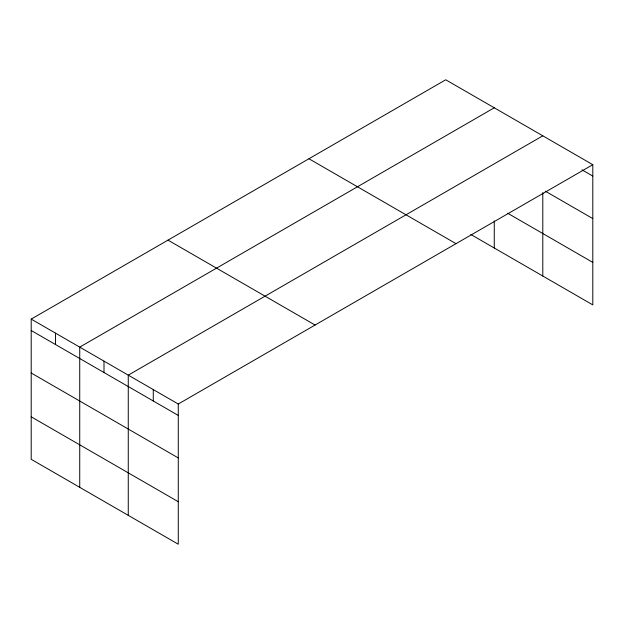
<?xml version="1.0" encoding="UTF-8"?>
<svg xmlns="http://www.w3.org/2000/svg" width="624" height="624" viewBox="0 0 624 624"><rect width="100%" height="100%" fill="white"/><g stroke="black" fill="none" stroke-linecap="round" stroke-linejoin="round"><path stroke-width="0.94" d="M592.8 164.689L445.731 79.778L31.2 319.106L31.2 459.311L178.269 544.222L178.269 404.017L592.8 164.689L592.8 304.894L470.831 234.476M494.263 107.796L79.732 347.123L79.732 487.336M542.794 135.821L128.263 375.149L128.263 515.354M581.966 169.829L592.8 176.085M545.298 191.17L592.8 218.595M507.655 213.229L592.8 262.384M308.935 158.753L456.004 243.664M167.996 240.131L315.065 325.034M31.2 319.106L178.269 404.017M31.2 330.502L178.269 415.412M31.2 373.012L178.269 457.922M31.2 416.809L178.269 501.712M542.794 192.644L542.794 276.026M494.263 220.958L494.263 248.009M153.27 389.579L153.27 400.975M103.997 361.132L103.997 372.536M55.466 333.115L55.466 344.51"/></g></svg>
